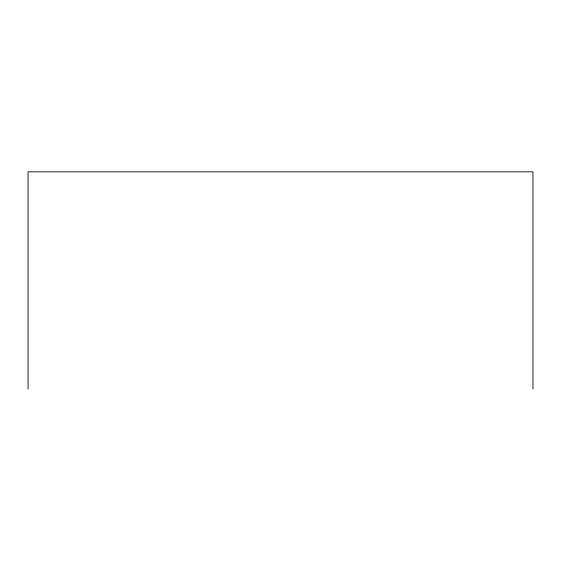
<?xml version="1.0" encoding="UTF-8"?>
<svg xmlns="http://www.w3.org/2000/svg" width="561" height="561" viewBox="0 0 561 561"><rect width="100%" height="100%" fill="white"/><g stroke="black" fill="none" stroke-linecap="round" stroke-linejoin="round"><path stroke-width="0.84" d="M532.95 389.145L532.95 171.855L28.05 171.855L28.05 389.145"/></g></svg>
